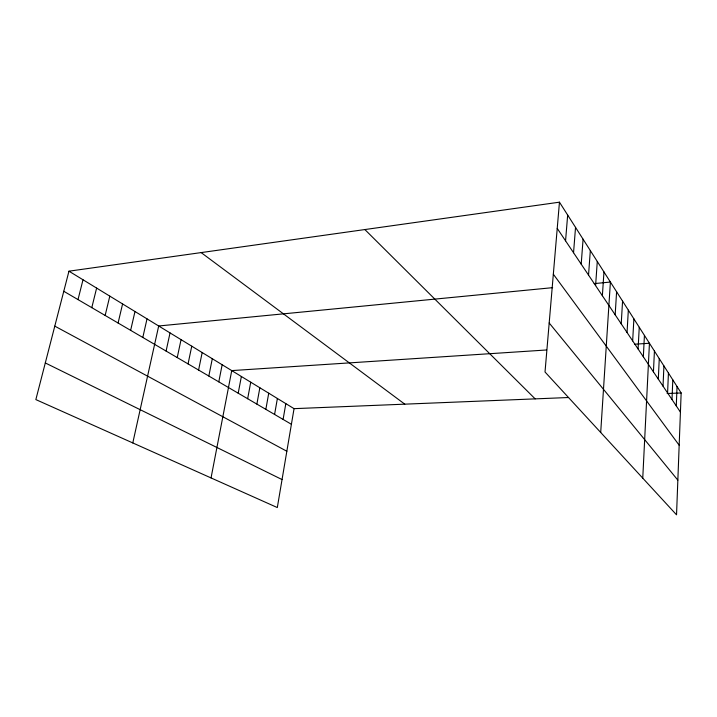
<?xml version="1.0" encoding="UTF-8"?>
<svg xmlns="http://www.w3.org/2000/svg" width="717" height="717" viewBox="0 0 717 717"><rect width="100%" height="100%" fill="white"/><g stroke="black" fill="none" stroke-linecap="round" stroke-linejoin="round"><path stroke-width="1.08" d="M559.457 202.176L681.15 392.952L676.534 514.824L545.019 371.998L559.457 202.176L68.957 271.187L35.85 399.593L277.309 507.555L294.051 408.654L68.957 271.187M676.283 405.912L677.045 386.517M671.999 399.539L672.806 379.876M667.59 392.952L668.432 373.019M663.028 386.149L663.924 365.948M658.314 379.123L659.255 358.625M653.438 371.863L654.433 351.07M642.755 478.14L649.441 343.246L634.446 344.232M643.337 356.788L644.431 335.395M638.094 348.973L639.25 327.266M632.663 340.889L633.891 318.859M627.043 332.5L628.334 310.147M621.218 323.815L622.571 301.122M615.168 314.799L616.602 291.756M600.703 432.468L610.4 282.041L594.196 283.618M602.37 295.718L603.965 271.949M595.594 285.608L597.279 261.463M588.54 275.095L590.324 250.556M581.2 264.143L583.082 239.2M573.546 252.734L575.536 227.379M565.561 240.831L567.667 215.046M283.098 419.436L285.823 403.626M274.584 414.453L277.389 398.473M265.846 409.353L268.732 393.194M256.874 404.11L259.85 387.763M247.661 398.724L250.735 382.197M238.205 393.203L241.369 376.479M211.04 477.925L231.743 370.599L546.614 349.977M218.793 381.856L222.153 364.747M208.826 376.04L212.295 358.724M198.591 370.053L202.167 352.54M188.06 363.904L191.762 346.177M177.233 357.577L181.051 339.643M166.093 351.07L170.037 332.912M132.788 442.936L158.69 325.984L552.637 287.66M142.808 337.465L147.021 318.859M130.637 330.349L134.984 311.51M118.09 323.017L122.589 303.936M105.148 315.453L109.809 296.13M91.794 307.656L96.625 288.082M78.01 299.598L83.011 279.764M294.051 408.654L568.617 397.514M667.106 393.525L681.15 392.952M45.296 362.945L282.05 479.565M54.788 326.127L286.836 451.253M63.777 291.281L291.407 424.285M201.145 252.59L404.791 404.164M364.872 229.557L535.169 398.876M549.186 322.991L677.843 480.139M553.336 274.199L679.169 445.221M557.234 228.409L680.424 412.096"/></g></svg>
